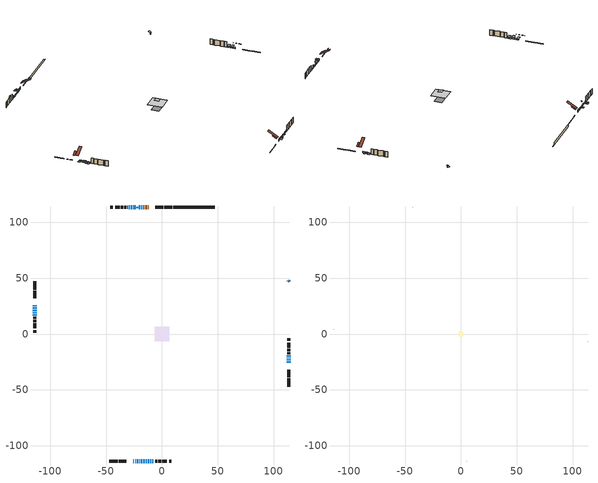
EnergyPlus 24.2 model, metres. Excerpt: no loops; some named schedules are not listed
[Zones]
conditioned space
 floor outside (Floor1 construction): -0.53,-0.53 -0.53,0.53 0.53,0.53 0.53,-0.53 z1.47
 floor outside (Floor2 construction): -0.5,-0.5 -0.5,0.5 0.5,0.5 0.5,-0.5 z1.47
 floor adiabatic (AdiabaticFloorConstruction): -6.34,-6.34 -6.34,6.34 6.34,6.34 6.34,-6.34 z3.91
 floor foundation (Slab1 construction): -5.9,-3.3 -5.9,3.3 5.9,3.3 5.9,-3.3 z-0.64
 wall outside (RimJoist1 construction): 9.35,113.71 1.93,113.71 / -47.1,-113.71 -39.68,-113.71 / -113.71,47.1 -113.71,39.68 / 113.71,-47.1 113.71,-39.68 z1.47:1.77
 wall outside (RimJoist2 construction): 1,113.71 -5.84,113.71 / -38.75,-113.71 -31.91,-113.71 / -113.71,38.75 -113.71,31.91 / 113.71,-38.75 113.71,-31.91 z1.47:1.77
 wall outside (AdiabaticWallConstruction 1): -11.94,113.71 -12.48,113.71 / -13.41,113.71 -14.89,113.71 / -15.82,113.71 -16.65,113.71 z1.47:3.5
 wall outside (AdiabaticWallConstruction): -25.81,-113.71 -25.09,-113.71 / -22.77,-113.71 -21.43,-113.71 / 113.71,-25.81 113.71,-24.29 / -19.67,113.71 -20.89,113.71 / -113.71,23.82 -113.71,22.6 / -16.91,-113.71 -15.48,-113.71 / -23.45,113.71 -25.93,113.71 / 113.71,-21.73 113.71,-21.13 / -12.73,-113.71 -11.47,-113.71 / -10.54,-113.71 -9.53,-113.71 / -8.6,-113.71 -7.93,-113.71 / -30.7,113.71 -30.89,113.71 / -7,-113.71 -6.79,-113.71 z1.47:2.69; -24.16,-113.71 -23.7,-113.71 z1.47:2.36; -17.57,113.71 -18.75,113.71 z1.47:2.77; -20.5,-113.71 -19.83,-113.71 z1.47:2.13; 113.71,-23.37 113.71,-22.65 z1.47:2.39; -113.71,25.81 -113.71,24.74 / -18.91,-113.71 -17.84,-113.71 z1.47:2.29; -113.71,21.67 -113.71,20.27 z1.47:2.79; 113.71,47.1 113.28,47.53 z1.47:2.82; -14.55,-113.71 -13.66,-113.71 z1.47:2.03; -113.71,19.34 -113.71,18.4 z1.47:2.16; -26.86,113.71 -27.83,113.71 z1.47:2.11; -113.71,17.48 -113.71,16.48 / -28.75,113.71 -29.77,113.71 z1.47:2.18; 113.71,-20.21 113.71,-19.19 z1.47:2.21
 wall outside (Wall1 construction): -31.82,113.71 -33.59,113.71 / -5.87,-113.71 -4.1,-113.71 / -113.71,15.55 -113.71,13.78 / 113.71,-18.26 113.71,-16.49 z1.47:6.35
 wall outside (Wall2 construction): -34.52,113.71 -36.96,113.71 / -3.17,-113.71 -0.72,-113.71 / -113.71,12.85 -113.71,10.41 / 113.71,-15.56 113.71,-13.11 z1.47:6.35
 wall outside (Wall3 construction): -37.89,113.71 -42.06,113.71 / 0.21,-113.71 4.37,-113.71 / -113.71,9.48 -113.71,5.31 / 113.71,-12.19 113.71,-8.02 z1.47:6.35
 wall outside (Wall5 construction): -43.96,113.71 -46.17,113.71 / 6.28,-113.71 8.49,-113.71 / -113.71,3.41 -113.71,1.2 / 113.71,-6.11 113.71,-3.91 z1.47:6.35
 wall foundation (FoundationWall1 construction): 10.28,113.71,-0.64 10.28,113.71,1.47 43.42,113.71,1.47 43.42,113.71,-0.47 47.1,113.71,-0.47 47.1,113.71,-0.64
 window (WindowConstruction): -25.81,-113.71 -25.09,-113.71 z1.47:2.69
 window (WindowConstruction 18): -24.16,-113.71 -23.7,-113.71 z1.47:2.36
 window (WindowConstruction 5): -17.57,113.71 -18.75,113.71 z1.47:2.77
 window (WindowConstruction 6): -22.77,-113.71 -21.43,-113.71 z1.47:2.69
 window (WindowConstruction 7): -20.5,-113.71 -19.84,-113.71 z1.47:2.13
 window (WindowConstruction 8): 113.71,-25.81 113.71,-24.29 z1.47:2.69
 window (WindowConstruction 9): 113.71,-23.36 113.71,-22.65 z1.47:2.38
 window (WindowConstruction 10): -113.71,25.81 -113.71,24.74 z1.47:2.28
 window (WindowConstruction 11): -18.91,-113.71 -17.84,-113.71 z1.47:2.28
 window (WindowConstruction 12): -19.67,113.71 -20.89,113.71 z1.47:2.69
 window (WindowConstruction 13): -113.71,23.81 -113.71,22.6 z1.47:2.69
 window (WindowConstruction 14): -16.91,-113.71 -15.48,-113.71 z1.47:2.69
 window (WindowConstruction 15): -113.71,21.67 -113.71,20.27 z1.47:2.79
 window (WindowConstruction 19): 113.71,47.1 113.28,47.53 z1.47:2.82
 window (WindowConstruction 20): -14.55,-113.71 -13.66,-113.71 z1.47:2.03
 window (WindowConstruction 21): -113.71,19.34 -113.71,18.4 z1.47:2.16
 window (WindowConstruction 1): -23.45,113.71 -25.93,113.71 z1.47:2.69
 window (WindowConstruction 22): -26.86,113.71 -27.82,113.71 z1.47:2.1
 window (WindowConstruction 23): -113.71,17.47 -113.71,16.48 z1.47:2.18
 window (WindowConstruction 24): 113.71,-21.73 113.71,-21.13 z1.47:2.69
 window (WindowConstruction 25): -28.75,113.71 -29.77,113.71 z1.47:2.18
 window (WindowConstruction 26): 113.71,-20.2 113.71,-19.19 z1.47:2.21
 window (WindowConstruction 2): -12.73,-113.71 -11.47,-113.71 z1.47:2.69
 window (WindowConstruction 3): -10.54,-113.71 -9.53,-113.71 z1.47:2.69
 window (WindowConstruction 4): -8.6,-113.71 -7.93,-113.71 z1.47:2.69
 window (WindowConstruction 16): -30.7,113.71 -30.89,113.71 z1.47:2.69
 window (WindowConstruction 17): -7,-113.71 -6.8,-113.71 z1.47:2.69
 door (Door): -11.94,113.71 -12.48,113.71 z1.47:3.5
 door (Door 1): -13.41,113.71 -14.89,113.71 z1.47:3.5
 door (Door 2): -15.82,113.71 -16.65,113.71 z1.47:3.5
 ceiling adiabatic (AdiabaticFloorConstruction): 6.34,-6.34 6.34,6.34 -6.34,6.34 -6.34,-6.34 z3.91
 roof outside (Roof2 construction): -11.01,113.71,6.35 -11.01,105.74,10.99 -8.7,105.74,10.99 -8.7,113.71,6.35; -26.74,-113.71,6.35 -26.74,-105.74,10.99 -29.04,-105.74,10.99 -29.04,-113.71,6.35; -113.71,26.74,6.35 -105.74,26.74,10.99 -105.74,29.04,10.99 -113.71,29.04,6.35; 113.71,-26.74,6.35 105.74,-26.74,10.99 105.74,-29.04,10.99 113.71,-29.04,6.35
 roof outside (AdiabaticRoofConstruction): -22.52,113.71,6.35 -22.52,113.11,6.7 -21.82,113.11,6.7 -21.82,113.71,6.35
 skylight (SkylightConstruction): -22.52,113.71,6.35 -22.52,113.11,6.7 -21.82,113.11,6.7 -21.82,113.71,6.35
attic - vented
 floor to conditioned space (Floor3 construction Reversed): -1.88,-1.88 -1.88,1.88 1.88,1.88 1.88,-1.88 z6.35
 wall outside (Wall4 construction): -42.99,113.71 -43.03,113.71 / 5.3,-113.71 5.35,-113.71 / -113.71,4.38 -113.71,4.34 / 113.71,-7.09 113.71,-7.04 z1.47:6.35
 roof outside (Roof1 construction): -7.78,113.71,6.35 -7.78,110.22,8.38 -6.77,110.22,8.38 -6.77,113.71,6.35; -29.97,-113.71,6.35 -29.97,-110.22,8.38 -30.98,-110.22,8.38 -30.98,-113.71,6.35; -113.71,29.97,6.35 -110.22,29.97,8.38 -110.22,30.98,8.38 -113.71,30.98,6.35; 113.71,-29.97,6.35 110.22,-29.97,8.38 110.22,-30.98,8.38 113.71,-30.98,6.35
shading: -22.91,-113.71 -24.95,-113.71 -24.95,-116.15 -22.91,-116.15 z3.15; -19.04,113.71 -17.28,113.71 -17.28,116.76 -19.04,116.76 z3.06; -19.1,-113.71 -21.24,-113.71 -21.24,-115.54 -19.1,-115.54 z2.87; 113.71,-22.36 113.71,-23.66 116.76,-23.66 116.76,-22.36 z2.68; -113.71,24.44 -113.71,26.11 -116.76,26.11 -116.76,24.44 z2.58; -17.54,-113.71 -19.21,-113.71 -19.21,-114.27 -17.54,-114.27 z2.58; -113.71,19.97 -113.71,21.97 -116.76,21.97 -116.76,19.97 z3.09; 113.07,47.74 113.92,46.89 116.08,49.05 115.23,49.9 z3.12; -13.43,-113.71 -14.78,-113.71 -14.78,-114.93 -13.43,-114.93 z2.26; -113.71,18.1 -113.71,19.64 -116.76,19.64 -116.76,18.1 z2.45; -28.12,113.71 -26.56,113.71 -26.56,117.37 -28.12,117.37 z2.4; -113.71,16.19 -113.71,17.77 -116.76,17.77 -116.76,16.19 z2.48; -30.07,113.71 -28.46,113.71 -28.46,116.76 -30.07,116.76 z2.48; 113.71,-18.89 113.71,-20.5 116.76,-20.5 116.76,-18.89 z2.51
[Building]
Building 1: Terrain=Suburbs
[Site:Location]
Vancouver Intl AP_BC: Latitude {deg}=49.19; Longitude {deg}=-123.18; Time Zone {hr}=-8; Elevation {m}=4; Keep Site Location Information=Yes
[Site:GroundTemperature:Shallow]
8.06451, 6.96315, 6.87495, 7.3976, 9.49575, 11.5841, 13.3946, 14.5416, 14.639, 13.7062, 11.9418, 9.91751
[Site:WaterMainsTemperature]
Calculation Method=Schedule; Temperature Schedule=mains temperature schedule
[Material] Roughness=Rough; Thermal Absorptance=0.9
Name | Thickness {m} | Conductivity {W/m-K} | Density {kg/m3} | Specific Heat {J/kg-K} | Solar Absorptance | Visible Absorptance
asphalt or fiberglass shingles | 0.00635 | 0.162714 | 1121.4 | 1465.45 | 0.4 | 0.4
asphalt or fiberglass shingles 1 | 0.00635 | 0.162714 | 1121.4 | 1465.45 | 0.7 | 0.7
ceiling stud and cavity | 0.1397 | 0.112217 | 65.682 | 1177.47 | 0.7 | 0.7
concrete 4.0 in. | 0.1016 | 1.803125 | 2242.8 | 837.4 | 0.7 | 0.7
concrete 8.0 in. | 0.2032 | 1.803125 | 2242.8 | 837.4 | 0.7 | 0.7
door material | 0.04445 | 0.053851 | 512.64 | 1214.23 | 0.7 | 0.7
door material 1 | 0.04445 | 0.188738 | 512.64 | 1214.23 | 0.7 | 0.7
door material 2 | 0.04445 | 0.0451087 | 512.64 | 1214.23 | 0.7 | 0.7
exterior vertical ins | 0.066029 | 0.029427 | 32.04 | 1214.23 | 0.7 | 0.7
floor covering | 0.0127 | 0.0433444 | 54.468 | 1339.84 | 0.6 | 0.6
floor rigid ins; roof rigid ins 1; wall rigid ins 1 | 0.512978 | 0.029427 | 32.04 | 1214.23 | 0.7 | 0.7
floor stud and cavity | 0.1397 | 0.0872611 | 92.3553 | 1139.71 | 0.7 | 0.7
floor stud and cavity 1 | 0.1397 | 1.75129 | 37.0049 | 1207.88 | 0.7 | 0.7
furniture material conditioned space 1 | 0.1524 | 0.115458 | 640.8 | 1214.23 | 0.6 | 0.6
gypsum board | 0.0127 | 0.160291 | 801 | 837.4 | 0.6 | 0.6
gypsum board 1 | 0.0127 | 0.160291 | 801 | 837.4 | 0.7 | 0.7
osb sheathing 0.5 in. | 0.0127 | 0.115458 | 512.64 | 1214.23 | 0.7 | 0.7
osb sheathing 0.75 in. | 0.01905 | 0.115458 | 512.64 | 1214.23 | 0.7 | 0.7
osb sheathing 2.0 in. | 0.0508 | 0.115458 | 512.64 | 1214.23 | 0.7 | 0.7
rim joist rigid ins; wall rigid ins | 0.051816 | 0.029427 | 32.04 | 1214.23 | 0.7 | 0.7
rim joist stud and cavity | 0.0508 | 0.143208 | 50.32683 | 1063.81 | 0.6 | 0.6
rim joist stud and cavity 1 | 0.0508 | 0.0384369 | 125.044 | 1163.47 | 0.6 | 0.6
roof rigid ins | 0.103632 | 0.029427 | 32.04 | 1214.23 | 0.7 | 0.7
roof stud and cavity | 0.2032 | 0.592818 | 78.34581 | 1123.46 | 0.7 | 0.7
roof stud and cavity 1 | 0.18415 | 1.78688 | 37.0049 | 1207.88 | 0.6 | 0.6
wall stud and cavity | 0.1397 | 0.26895 | 139.0536 | 1170.24 | 0.7 | 0.7
wall stud and cavity 1 | 0.1397 | 0.19072 | 139.0536 | 1170.24 | 0.7 | 0.7
wall stud and cavity 2 | 0.1397 | 1.22077 | 139.0536 | 1170.24 | 0.7 | 0.7
wall stud and cavity 3 | 0.0889 | 6.9971 | 50.32683 | 1063.81 | 0.6 | 0.6
wall stud and cavity 4 | 0.1397 | 0.265121 | 139.0536 | 1170.24 | 0.7 | 0.7
wall stud and cavity 5 | 0.0889 | 0.380278 | 52.3479 | 1209.89 | 0.7 | 0.7
wall stud and cavity 6 | 0.0889 | 0.391764 | 83.0341 | 1211.67 | 0.7 | 0.7
wood siding | 0.0254 | 0.102417 | 544.68 | 1172.36 | 0.4 | 0.4
wood siding 1 | 0.00254 | 0.102417 | 544.68 | 1172.36 | 0.4 | 0.4
wood siding 2; wood siding 3; wood siding 4 | 0.0254 | 0.102417 | 544.68 | 1172.36 | 0.7 | 0.7
[WindowMaterial:SimpleGlazingSystem]
Name | U-Factor {W/m2-K} | Solar Heat Gain Coefficient
SkylightMaterial | 5.6687 | 0.7214
WindowMaterial | 2.99742 | 0.59
WindowMaterial 1 | 2.93382 | 0.6
WindowMaterial 10 | 3.01388 | 0.52
WindowMaterial 11 | 2.93496 | 0.6
WindowMaterial 12 | 2.912814 | 0.67
WindowMaterial 13 | 2.92474 | 0.62
WindowMaterial 14 | 4.851851 | 0.61
WindowMaterial 15 | 6.93965 | 0.69
WindowMaterial 16 | 3.120061 | 0.46
WindowMaterial 17 | 3.04398 | 0.45
WindowMaterial 18 | 3.032052 | 0.48
WindowMaterial 19 | 3.03319 | 0.48
WindowMaterial 2 | 2.93325 | 0.6
WindowMaterial 20 | 3.02581 | 0.49
WindowMaterial 21 | 3.023535 | 0.5
WindowMaterial 22 | 3.02183 | 0.5
WindowMaterial 3 | 2.95029 | 0.58
WindowMaterial 4 | 2.97187 | 0.62
WindowMaterial 5 | 2.989467 | 0.53
WindowMaterial 6 | 2.983789 | 0.53
WindowMaterial 7 | 2.99003 | 0.59
WindowMaterial 8 | 3.0048 | 0.52
WindowMaterial 9 | 2.98322 | 0.53
[Construction]
AdiabaticFloorConstruction: floor stud and cavity 1, floor rigid ins, osb sheathing 0.75 in., floor covering
AdiabaticRoofConstruction: asphalt or fiberglass shingles 1, roof rigid ins 1, osb sheathing 0.75 in., roof stud and cavity 1
AdiabaticWallConstruction: wood siding 3, wall rigid ins 1, wall stud and cavity 5, gypsum board
AdiabaticWallConstruction 1: wood siding 4, wall rigid ins 1, wall stud and cavity 5, gypsum board
Door: door material
Door 1: door material 1
Door 2: door material 2
Floor1 construction; Floor2 construction: floor stud and cavity, osb sheathing 0.75 in., floor covering
Floor3 construction Reversed: gypsum board, ceiling stud and cavity
FoundationWall1 construction: concrete 8.0 in., gypsum board 1
furniture construction conditioned space 1: furniture material conditioned space 1
PartitionWallConstruction: gypsum board, wall stud and cavity 6, gypsum board
RimJoist1 construction: wood siding 2, rim joist stud and cavity
RimJoist2 construction: wood siding 2, rim joist rigid ins, osb sheathing 2.0 in., rim joist stud and cavity 1
Roof1 construction: asphalt or fiberglass shingles
Roof2 construction: asphalt or fiberglass shingles, roof rigid ins, osb sheathing 0.75 in., roof stud and cavity, gypsum board
SkylightConstruction: SkylightMaterial
Slab1 construction: concrete 4.0 in.
Wall1 construction: wood siding, wall rigid ins, osb sheathing 0.5 in., wall stud and cavity, gypsum board
Wall2 construction: wood siding, wall rigid ins, osb sheathing 0.5 in., wall stud and cavity 1, gypsum board
Wall3 construction: wood siding, osb sheathing 0.5 in., wall stud and cavity 2, gypsum board
Wall4 construction: wood siding 1, wall stud and cavity 3
Wall5 construction: wood siding, wall rigid ins, osb sheathing 0.5 in., wall stud and cavity 4, gypsum board
WindowConstruction: WindowMaterial
WindowConstruction 1: WindowMaterial 1
WindowConstruction 10; WindowConstruction 11: WindowMaterial 10
WindowConstruction 12; WindowConstruction 13: WindowMaterial 11
WindowConstruction 14: WindowMaterial 12
WindowConstruction 15: WindowMaterial 13
WindowConstruction 16: WindowMaterial 14
WindowConstruction 17: WindowMaterial 15
WindowConstruction 18: WindowMaterial 16
WindowConstruction 19; WindowConstruction 6: WindowMaterial 6
WindowConstruction 2: WindowMaterial 2
WindowConstruction 20: WindowMaterial 17
WindowConstruction 21: WindowMaterial 18
WindowConstruction 22: WindowMaterial 19
WindowConstruction 23: WindowMaterial 20
WindowConstruction 24; WindowConstruction 25: WindowMaterial 21
WindowConstruction 26: WindowMaterial 22
WindowConstruction 3: WindowMaterial 3
WindowConstruction 4: WindowMaterial 4
WindowConstruction 5: WindowMaterial 5
WindowConstruction 7: WindowMaterial 7
WindowConstruction 8: WindowMaterial 8
WindowConstruction 9: WindowMaterial 9
[Zone] Multiplier=1; Part of Total Floor Area=Yes
Name | Volume {m3}
attic - vented | 4.4321
conditioned space | 573
[Space]
Name | Zone | Volume {m3}
attic - vented 1 | attic - vented | 4.4321
conditioned space 1 | conditioned space | 573
[ZoneInfiltration:EffectiveLeakageArea]
infil attic - vented 1: Zone or Space=attic - vented 1; Schedule=Always On Discrete; Effective Air Leakage Area {cm2}=582.207; Stack Coefficient=0.000480537; Wind Coefficient=1.4811e-05
[ZoneMixing]
whole house fan mix: Zone or Space=attic - vented; Schedule=Always On Continuous; Design Flow Rate Calculation Method=Flow/Zone; Design Flow Rate {m3/s}=0; Source Zone or Space=conditioned space
[SurfaceProperty:ExposedFoundationPerimeter]
Slab1: Exposed Perimeter Calculation Method=TotalExposedPerimeter; Total Exposed Perimeter {m}=36.82
[InternalMass] Zone or ZoneList=conditioned space; Space or SpaceList=conditioned space 1
Name | Construction | Surface Area {m2}
furniture mass conditioned space 1 | furniture construction conditioned space 1 | 96.3482
partition wall mass | PartitionWallConstruction | 240.871
[Lights]
interior lighting: Zone or ZoneList or Space or SpaceList=conditioned space 1; Schedule=interior lighting schedule; Design Level Calculation Method=LightingLevel; Lighting Level {W}=343.2; Return Air Fraction=0; Fraction Radiant=0.6; Fraction Visible=0.2; Fraction Replaceable=1
[People]
occupants: Zone or ZoneList or Space or SpaceList=conditioned space 1; Number of People Schedule=occupants schedule; Number of People Calculation Method=People; Number of People=3; Fraction Radiant=0.314171; Sensible Heat Fraction=0.56303; Activity Level Schedule=occupants activity schedule; Carbon Dioxide Generation Rate {m3/s-W}=0; Enable ASHRAE 55 Comfort Warnings=No; Mean Radiant Temperature Calculation Type=EnclosureAveraged
[ElectricEquipment] Zone or ZoneList or Space or SpaceList=conditioned space 1; Design Level Calculation Method=EquipmentLevel
Name | Schedule | Design Level {W} | Fraction Latent | Fraction Radiant | Fraction Lost
clothes dryer | clothes dryer schedule | 140.772 | 0.015 | 0.081 | 0.85
clothes washer | clothes washer schedule | 32.1985 | 0.03 | 0.162 | 0.7
cooking range | cooking range schedule | 215.147 | 0.08 | 0.432 | 0.2
dishwasher | dishwasher schedule | 66.8632 | 0.3 | 0.18 | 0.4
fridge | fridge schedule | 72.9452 | 0 | 0.6 | 0
mech vent bath fan 0 | mech vent bath fan 0 schedule | 50.2 | 0 | 0 | 1
mech vent bath fan 1 | mech vent bath fan 1 schedule | 50.2 | 0 | 0 | 1
mech vent house fan | mech vent house fan schedule | 0 | 0 | 0 | 1
mech vent house fan cfis | mech vent house fan cfis schedule | 0 | 0 | 0 | 0
mech vent range fan 0 | mech vent range fan 0 schedule | 57 | 0 | 0 | 1
misc plug loads | misc plug loads schedule | 494.7 | 0.045 | 0.513 | 0.1
whole house fan | Always On Discrete | 0 | 0 | 0 | 1
[OtherEquipment] Zone or ZoneList or Space or SpaceList=conditioned space 1; Design Level Calculation Method=EquipmentLevel
Name | Fuel Type | Schedule | Design Level {W} | Fraction Latent | Fraction Radiant | Fraction Lost
clothes dryer 1 | Electricity | clothes dryer schedule | 0 | 0.015 | 0.081 | 0.85
cooking range 1 | Electricity | cooking range schedule | 0 | 0.08 | 0.432 | 0.2
general water use latent | None | general water use schedule | 62.594 | 1 | 0 | 0
general water use sensible | None | general water use schedule | -61.6891 | 0 | 0.6 | 0
mech vent house fan latent load | None | Always On Discrete | 0 | 1 | 0 | 0
mech vent house fan sensible load | None | Always On Discrete | 0 | 0 | 0 | 0
water heater energy adjustment1 | NaturalGas | Always On Discrete | 0.01 | 0 | 0 | 1
[ZoneInfiltration:DesignFlowRate] Zone or ZoneList or Space or SpaceList=conditioned space 1; Schedule=Always On Discrete; Design Flow Rate Calculation Method=Flow/Zone; Design Flow Rate {m3/s}=0
infil flow; natural vent flow; whole house fan flow
[Foundation:Kiva]
Foundation Kiva 1: Initial Indoor Air Temperature {C}=18; Wall Height Above Grade {m}=1.47002; Wall Depth Below Slab {m}=0.2032; Custom Block Material Name 1=exterior vertical ins; Custom Block Depth 1 {m}=2.11001; Custom Block X Position 1 {m}=0.2159; Custom Block Z Position 1 {m}=0
[Foundation:Kiva:Settings]
Soil Conductivity {W/m-K}=0.849921; Soil Density {kg/m3}=1842.3; Soil Specific Heat {J/kg-K}=418.7; Ground Solar Absorptivity=0.9; Ground Thermal Absorptivity=0.9; Ground Surface Roughness {m}=0.03; Far-Field Width {m}=40; Deep-Ground Boundary Condition=ZeroFlux; Deep-Ground Depth {m}=40; Minimum Cell Dimension {m}=0.2; Maximum Cell Growth Coefficient=3; Simulation Timestep=Timestep
[Exterior:Lights]
exterior lighting: Schedule=exterior lighting schedule; Design Level {W}=75.6
[Schedule:Constant]
Name | Hourly Value
Always On Continuous; mech vent house fan schedule; mech vent house fan cfis schedule; Always On Discrete | 1
occupants activity schedule | 117.228
fridge schedule | 0
[Schedule:Week:Daily]
interior lighting schedule Week Rule - Jan1-Jan27: interior lighting schedule day, interior lighting schedule day, interior lighting schedule day, interior lighting schedule day, interior lighting schedule day, interior lighting schedule day, interior lighting schedule day, interior lighting schedule default day, interior lighting schedule default day, interior lighting schedule default day, interior lighting schedule default day, interior lighting schedule default day
interior lighting schedule Week Rule - Jan28-Feb3: interior lighting schedule day, interior lighting schedule day, interior lighting schedule day, interior lighting schedule day, interior lighting schedule day 1, interior lighting schedule day 1, interior lighting schedule day 1, interior lighting schedule default day, interior lighting schedule default day, interior lighting schedule default day, interior lighting schedule default day, interior lighting schedule default day
interior lighting schedule Week Rule - Feb4-Feb24: interior lighting schedule day 1, interior lighting schedule day 1, interior lighting schedule day 1, interior lighting schedule day 1, interior lighting schedule day 1, interior lighting schedule day 1, interior lighting schedule day 1, interior lighting schedule default day, interior lighting schedule default day, interior lighting schedule default day, interior lighting schedule default day, interior lighting schedule default day
interior lighting schedule Week Rule - Feb25-Mar3: interior lighting schedule day 1, interior lighting schedule day 1, interior lighting schedule day 1, interior lighting schedule day 1, interior lighting schedule day 2, interior lighting schedule day 2, interior lighting schedule day 2, interior lighting schedule default day, interior lighting schedule default day, interior lighting schedule default day, interior lighting schedule default day, interior lighting schedule default day
interior lighting schedule Week Rule - Mar4-Mar31: interior lighting schedule day 2, interior lighting schedule day 2, interior lighting schedule day 2, interior lighting schedule day 2, interior lighting schedule day 2, interior lighting schedule day 2, interior lighting schedule day 2, interior lighting schedule default day, interior lighting schedule default day, interior lighting schedule default day, interior lighting schedule default day, interior lighting schedule default day
interior lighting schedule Week Rule - Apr1-Apr28: interior lighting schedule day 3, interior lighting schedule day 3, interior lighting schedule day 3, interior lighting schedule day 3, interior lighting schedule day 3, interior lighting schedule day 3, interior lighting schedule day 3, interior lighting schedule default day, interior lighting schedule default day, interior lighting schedule default day, interior lighting schedule default day, interior lighting schedule default day
interior lighting schedule Week Rule - Apr29-May5: interior lighting schedule day 3, interior lighting schedule day 3, interior lighting schedule day 4, interior lighting schedule day 4, interior lighting schedule day 4, interior lighting schedule day 4, interior lighting schedule day 4, interior lighting schedule default day, interior lighting schedule default day, interior lighting schedule default day, interior lighting schedule default day, interior lighting schedule default day
interior lighting schedule Week Rule - May6-May26: interior lighting schedule day 4, interior lighting schedule day 4, interior lighting schedule day 4, interior lighting schedule day 4, interior lighting schedule day 4, interior lighting schedule day 4, interior lighting schedule day 4, interior lighting schedule default day, interior lighting schedule default day, interior lighting schedule default day, interior lighting schedule default day, interior lighting schedule default day
interior lighting schedule Week Rule - May27-Jun2: interior lighting schedule day 4, interior lighting schedule day 4, interior lighting schedule day 4, interior lighting schedule day 4, interior lighting schedule day 4, interior lighting schedule day 5, interior lighting schedule day 5, interior lighting schedule default day, interior lighting schedule default day, interior lighting schedule default day, interior lighting schedule default day, interior lighting schedule default day
interior lighting schedule Week Rule - Jun3-Jun30: interior lighting schedule day 5, interior lighting schedule day 5, interior lighting schedule day 5, interior lighting schedule day 5, interior lighting schedule day 5, interior lighting schedule day 5, interior lighting schedule day 5, interior lighting schedule default day, interior lighting schedule default day, interior lighting schedule default day, interior lighting schedule default day, interior lighting schedule default day
interior lighting schedule Week Rule - Jul1-Jul28: interior lighting schedule day 6, interior lighting schedule day 6, interior lighting schedule day 6, interior lighting schedule day 6, interior lighting schedule day 6, interior lighting schedule day 6, interior lighting schedule day 6, interior lighting schedule default day, interior lighting schedule default day, interior lighting schedule default day, interior lighting schedule default day, interior lighting schedule default day
interior lighting schedule Week Rule - Jul29-Aug4: interior lighting schedule day 6, interior lighting schedule day 6, interior lighting schedule day 6, interior lighting schedule day 7, interior lighting schedule day 7, interior lighting schedule day 7, interior lighting schedule day 7, interior lighting schedule default day, interior lighting schedule default day, interior lighting schedule default day, interior lighting schedule default day, interior lighting schedule default day
interior lighting schedule Week Rule - Aug5-Aug25: interior lighting schedule day 7, interior lighting schedule day 7, interior lighting schedule day 7, interior lighting schedule day 7, interior lighting schedule day 7, interior lighting schedule day 7, interior lighting schedule day 7, interior lighting schedule default day, interior lighting schedule default day, interior lighting schedule default day, interior lighting schedule default day, interior lighting schedule default day
interior lighting schedule Week Rule - Aug26-Sep1: interior lighting schedule day 7, interior lighting schedule day 7, interior lighting schedule day 7, interior lighting schedule day 7, interior lighting schedule day 7, interior lighting schedule day 7, interior lighting schedule day 8, interior lighting schedule default day, interior lighting schedule default day, interior lighting schedule default day, interior lighting schedule default day, interior lighting schedule default day
interior lighting schedule Week Rule - Sep2-Sep29: interior lighting schedule day 8, interior lighting schedule day 8, interior lighting schedule day 8, interior lighting schedule day 8, interior lighting schedule day 8, interior lighting schedule day 8, interior lighting schedule day 8, interior lighting schedule default day, interior lighting schedule default day, interior lighting schedule default day, interior lighting schedule default day, interior lighting schedule default day
interior lighting schedule Week Rule - Sep30-Oct6: interior lighting schedule day 8, interior lighting schedule day 9, interior lighting schedule day 9, interior lighting schedule day 9, interior lighting schedule day 9, interior lighting schedule day 9, interior lighting schedule day 9, interior lighting schedule default day, interior lighting schedule default day, interior lighting schedule default day, interior lighting schedule default day, interior lighting schedule default day
interior lighting schedule Week Rule - Oct7-Oct27: interior lighting schedule day 9, interior lighting schedule day 9, interior lighting schedule day 9, interior lighting schedule day 9, interior lighting schedule day 9, interior lighting schedule day 9, interior lighting schedule day 9, interior lighting schedule default day, interior lighting schedule default day, interior lighting schedule default day, interior lighting schedule default day, interior lighting schedule default day
interior lighting schedule Week Rule - Oct28-Nov3: interior lighting schedule day 9, interior lighting schedule day 9, interior lighting schedule day 9, interior lighting schedule day 9, interior lighting schedule day 10, interior lighting schedule day 10, interior lighting schedule day 10, interior lighting schedule default day, interior lighting schedule default day, interior lighting schedule default day, interior lighting schedule default day, interior lighting schedule default day
interior lighting schedule Week Rule - Nov4-Nov24: interior lighting schedule day 10, interior lighting schedule day 10, interior lighting schedule day 10, interior lighting schedule day 10, interior lighting schedule day 10, interior lighting schedule day 10, interior lighting schedule day 10, interior lighting schedule default day, interior lighting schedule default day, interior lighting schedule default day, interior lighting schedule default day, interior lighting schedule default day
interior lighting schedule Week Rule - Nov25-Dec1: interior lighting schedule day 10, interior lighting schedule day 10, interior lighting schedule day 10, interior lighting schedule day 10, interior lighting schedule day 10, interior lighting schedule day 10, interior lighting schedule day 11, interior lighting schedule default day, interior lighting schedule default day, interior lighting schedule default day, interior lighting schedule default day, interior lighting schedule default day
interior lighting schedule Week Rule - Dec2-Dec31: interior lighting schedule day 11, interior lighting schedule day 11, interior lighting schedule day 11, interior lighting schedule day 11, interior lighting schedule day 11, interior lighting schedule day 11, interior lighting schedule day 11, interior lighting schedule default day, interior lighting schedule default day, interior lighting schedule default day, interior lighting schedule default day, interior lighting schedule default day
occupants schedule Week Rule - Jan1-Dec31: occupants schedule day, occupants schedule day, occupants schedule day, occupants schedule day, occupants schedule day, occupants schedule day, occupants schedule day, occupants schedule default day, occupants schedule default day, occupants schedule default day, occupants schedule default day, occupants schedule default day
clothes dryer schedule Week Rule - Jan1-Dec31: clothes dryer schedule day, clothes dryer schedule day, clothes dryer schedule day, clothes dryer schedule day, clothes dryer schedule day, clothes dryer schedule day, clothes dryer schedule day, clothes dryer schedule default day, clothes dryer schedule default day, clothes dryer schedule default day, clothes dryer schedule default day, clothes dryer schedule default day
clothes washer schedule Week Rule - Jan1-Dec31: clothes washer schedule day, clothes washer schedule day, clothes washer schedule day, clothes washer schedule day, clothes washer schedule day, clothes washer schedule day, clothes washer schedule day, clothes washer schedule default day, clothes washer schedule default day, clothes washer schedule default day, clothes washer schedule default day, clothes washer schedule default day
cooking range schedule Week Rule - Jan1-Dec31: cooking range schedule day, cooking range schedule day, cooking range schedule day, cooking range schedule day, cooking range schedule day, cooking range schedule day, cooking range schedule day, cooking range schedule default day, cooking range schedule default day, cooking range schedule default day, cooking range schedule default day, cooking range schedule default day
dishwasher schedule Week Rule - Jan1-Dec31: dishwasher schedule day, dishwasher schedule day, dishwasher schedule day, dishwasher schedule day, dishwasher schedule day, dishwasher schedule day, dishwasher schedule day, dishwasher schedule default day, dishwasher schedule default day, dishwasher schedule default day, dishwasher schedule default day, dishwasher schedule default day
mech vent bath fan 0 schedule Week Rule - Jan1-Dec31: mech vent bath fan 0 schedule day, mech vent bath fan 0 schedule day, mech vent bath fan 0 schedule day, mech vent bath fan 0 schedule day, mech vent bath fan 0 schedule day, mech vent bath fan 0 schedule day, mech vent bath fan 0 schedule day, mech vent bath fan 0 schedule default day, mech vent bath fan 0 schedule default day, mech vent bath fan 0 schedule default day, mech vent bath fan 0 schedule default day, mech vent bath fan 0 schedule default day
mech vent bath fan 1 schedule Week Rule - Jan1-Dec31: mech vent bath fan 1 schedule day, mech vent bath fan 1 schedule day, mech vent bath fan 1 schedule day, mech vent bath fan 1 schedule day, mech vent bath fan 1 schedule day, mech vent bath fan 1 schedule day, mech vent bath fan 1 schedule day, mech vent bath fan 1 schedule default day, mech vent bath fan 1 schedule default day, mech vent bath fan 1 schedule default day, mech vent bath fan 1 schedule default day, mech vent bath fan 1 schedule default day
mech vent range fan 0 schedule Week Rule - Jan1-Dec31: mech vent range fan 0 schedule day, mech vent range fan 0 schedule day, mech vent range fan 0 schedule day, mech vent range fan 0 schedule day, mech vent range fan 0 schedule day, mech vent range fan 0 schedule day, mech vent range fan 0 schedule day, mech vent range fan 0 schedule default day, mech vent range fan 0 schedule default day, mech vent range fan 0 schedule default day, mech vent range fan 0 schedule default day, mech vent range fan 0 schedule default day
misc plug loads schedule Week Rule - Jan1-Dec31: misc plug loads schedule day, misc plug loads schedule day, misc plug loads schedule day, misc plug loads schedule day, misc plug loads schedule day, misc plug loads schedule day, misc plug loads schedule day, misc plug loads schedule default day, misc plug loads schedule default day, misc plug loads schedule default day, misc plug loads schedule default day, misc plug loads schedule default day
[Schedule:Year]
interior lighting schedule: interior lighting schedule Week Rule - Jan1-Jan27, 1, 1, 1, 27, interior lighting schedule Week Rule - Jan28-Feb3, 1, 28, 2, 3, interior lighting schedule Week Rule - Feb4-Feb24, 2, 4, 2, 24, interior lighting schedule Week Rule - Feb25-Mar3, 2, 25, 3, 3, interior lighting schedule Week Rule - Mar4-Mar31, 3, 4, 3, 31, interior lighting schedule Week Rule - Apr1-Apr28, 4, 1, 4, 28, interior lighting schedule Week Rule - Apr29-May5, 4, 29, 5, 5, interior lighting schedule Week Rule - May6-May26, 5, 6, 5, 26, interior lighting schedule Week Rule - May27-Jun2, 5, 27, 6, 2, interior lighting schedule Week Rule - Jun3-Jun30, 6, 3, 6, 30, interior lighting schedule Week Rule - Jul1-Jul28, 7, 1, 7, 28, interior lighting schedule Week Rule - Jul29-Aug4, 7, 29, 8, 4, interior lighting schedule Week Rule - Aug5-Aug25, 8, 5, 8, 25, interior lighting schedule Week Rule - Aug26-Sep1, 8, 26, 9, 1, interior lighting schedule Week Rule - Sep2-Sep29, 9, 2, 9, 29, interior lighting schedule Week Rule - Sep30-Oct6, 9, 30, 10, 6, interior lighting schedule Week Rule - Oct7-Oct27, 10, 7, 10, 27, interior lighting schedule Week Rule - Oct28-Nov3, 10, 28, 11, 3, interior lighting schedule Week Rule - Nov4-Nov24, 11, 4, 11, 24, interior lighting schedule Week Rule - Nov25-Dec1, 11, 25, 12, 1, interior lighting schedule Week Rule - Dec2-Dec31, 12, 2, 12, 31
occupants schedule: occupants schedule Week Rule - Jan1-Dec31, 1, 1, 12, 31
clothes dryer schedule: clothes dryer schedule Week Rule - Jan1-Dec31, 1, 1, 12, 31
clothes washer schedule: clothes washer schedule Week Rule - Jan1-Dec31, 1, 1, 12, 31
cooking range schedule: cooking range schedule Week Rule - Jan1-Dec31, 1, 1, 12, 31
dishwasher schedule: dishwasher schedule Week Rule - Jan1-Dec31, 1, 1, 12, 31
mech vent bath fan 0 schedule: mech vent bath fan 0 schedule Week Rule - Jan1-Dec31, 1, 1, 12, 31
mech vent bath fan 1 schedule: mech vent bath fan 1 schedule Week Rule - Jan1-Dec31, 1, 1, 12, 31
mech vent range fan 0 schedule: mech vent range fan 0 schedule Week Rule - Jan1-Dec31, 1, 1, 12, 31
misc plug loads schedule: misc plug loads schedule Week Rule - Jan1-Dec31, 1, 1, 12, 31
general water use schedule: general water use schedule Week Rule - Jan1-Dec31, 1, 1, 12, 31
exterior lighting schedule: exterior lighting schedule Week Rule - Jan1-Jan27, 1, 1, 1, 27, exterior lighting schedule Week Rule - Jan28-Feb3, 1, 28, 2, 3, exterior lighting schedule Week Rule - Feb4-Feb24, 2, 4, 2, 24, exterior lighting schedule Week Rule - Feb25-Mar3, 2, 25, 3, 3, exterior lighting schedule Week Rule - Mar4-Mar31, 3, 4, 3, 31, exterior lighting schedule Week Rule - Apr1-Apr28, 4, 1, 4, 28, exterior lighting schedule Week Rule - Apr29-May5, 4, 29, 5, 5, exterior lighting schedule Week Rule - May6-May26, 5, 6, 5, 26, exterior lighting schedule Week Rule - May27-Jun2, 5, 27, 6, 2, exterior lighting schedule Week Rule - Jun3-Jun30, 6, 3, 6, 30, exterior lighting schedule Week Rule - Jul1-Jul28, 7, 1, 7, 28, exterior lighting schedule Week Rule - Jul29-Aug4, 7, 29, 8, 4, exterior lighting schedule Week Rule - Aug5-Aug25, 8, 5, 8, 25, exterior lighting schedule Week Rule - Aug26-Sep1, 8, 26, 9, 1, exterior lighting schedule Week Rule - Sep2-Sep29, 9, 2, 9, 29, exterior lighting schedule Week Rule - Sep30-Oct6, 9, 30, 10, 6, exterior lighting schedule Week Rule - Oct7-Oct27, 10, 7, 10, 27, exterior lighting schedule Week Rule - Oct28-Nov3, 10, 28, 11, 3, exterior lighting schedule Week Rule - Nov4-Nov24, 11, 4, 11, 24, exterior lighting schedule Week Rule - Nov25-Dec1, 11, 25, 12, 1, exterior lighting schedule Week Rule - Dec2-Dec31, 12, 2, 12, 31
[Schedule:Compact]
mains temperature schedule: Through: 01/01, For: AllDays, Until: 24:00, 11.375, Through: 01/02, For: AllDays, Until: 24:00, 11.3367, Through: 01/03, For: AllDays, Until: 24:00, 11.2994, Through: 01/04, For: AllDays, Until: 24:00, 11.2628, Through: 01/05, For: AllDays, Until: 24:00, 11.2267, Through: 01/06, For: AllDays, Until: 24:00, 11.1917, Through: 01/07, For: AllDays, Until: 24:00, 11.1578, Through: 01/08, For: AllDays, Until: 24:00, 11.1244, Through: 01/09, For: AllDays, Until: 24:00, 11.0917, Through: 01/10, For: AllDays, Until: 24:00, 11.06, Through: 01/11, For: AllDays, Until: 24:00, 11.0289, Through: 01/12, For: AllDays, Until: 24:00, 10.9989, Through: 01/13, For: AllDays, Until: 24:00, 10.97, Through: 01/14, For: AllDays, Until: 24:00, 10.9417, Through: 01/15, For: AllDays, Until: 24:00, 10.9139, Through: 01/16, For: AllDays, Until: 24:00, 10.8878, Through: 01/17, For: AllDays, Until: 24:00, 10.8622, Through: 01/18, For: AllDays, Until: 24:00, 10.8372, Through: 01/19, For: AllDays, Until: 24:00, 10.8133, Through: 01/20, For: AllDays, Until: 24:00, 10.7906, Through: 01/21, For: AllDays, Until: 24:00, 10.7683, Through: 01/22, For: AllDays, Until: 24:00, 10.7478, Through: 01/23, For: AllDays, Until: 24:00, 10.7272, Through: 01/24, For: AllDays, Until: 24:00, 10.7083, Through: 01/25, For: AllDays, Until: 24:00, 10.69, Through: 01/26, For: AllDays, Until: 24:00, 10.6728, Through: 01/27, For: AllDays, Until: 24:00, 10.6567, Through: 01/28, For: AllDays, Until: 24:00, 10.6411, Through: 01/29, For: AllDays, Until: 24:00, 10.6267, Through: 01/30, For: AllDays, Until: 24:00, 10.6133, Through: 01/31, For: AllDays, Until: 24:00, 10.6011, Through: 02/01, For: AllDays, Until: 24:00, 10.59, Through: 02/02, For: AllDays, Until: 24:00, 10.5794, Through: 02/03, For: AllDays, Until: 24:00, 10.57, Through: 02/04, For: AllDays, Until: 24:00, 10.5617, Through: 02/05, For: AllDays, Until: 24:00, 10.5539, Through: 02/06, For: AllDays, Until: 24:00, 10.5478, Through: 02/07, For: AllDays, Until: 24:00, 10.5422, Through: 02/08, For: AllDays, Until: 24:00, 10.5378, Through: 02/09, For: AllDays, Until: 24:00, 10.5339, Through: 02/10, For: AllDays, Until: 24:00, 10.5317, Through: 02/11, For: AllDays, Until: 24:00, 10.53, Through: 02/12, For: AllDays, Until: 24:00, 10.53, Through: 02/13, For: AllDays, Until: 24:00, 10.5306, Through: 02/14, For: AllDays, Until: 24:00, 10.5317, Through: 02/15, For: AllDays, Until: 24:00, 10.5344, Through: 02/16, For: AllDays, Until: 24:00, 10.5378, Through: 02/17, For: AllDays, Until: 24:00, 10.5428, Through: 02/18, For: AllDays, Until: 24:00, 10.5483, Through: 02/19, For: AllDays, Until: 24:00, 10.5544, Through: 02/20, For: AllDays, Until: 24:00, 10.5622, Through: 02/21, For: AllDays, Until: 24:00, 10.5706, Through: 02/22, For: AllDays, Until: 24:00, 10.5806, Through: 02/23, For: AllDays, Until: 24:00, 10.5911, Through: 02/24, For: AllDays, Until: 24:00, 10.6022, Through: 02/25, For: AllDays, Until: 24:00, 10.615, Through: 02/26, For: AllDays, Until: 24:00, 10.6283, Through: 02/27, For: AllDays, Until: 24:00, 10.6428, Through: 02/28, For: AllDays, Until: 24:00, 10.6583, Through: 03/01, For: AllDays, Until: 24:00, 10.6744, Through: 03/02, For: AllDays, Until: 24:00, 10.6917, Through: 03/03, For: AllDays, Until: 24:00, 10.71, Through: 03/04, For: AllDays, Until: 24:00, 10.7294, Through: 03/05, For: AllDays, Until: 24:00, 10.7494, Through: 03/06, For: AllDays, Until: 24:00, 10.7706, Through: 03/07, For: AllDays, Until: 24:00, 10.7928, Through: 03/08, For: AllDays, Until: 24:00, 10.8161, Through: 03/09, For: AllDays, Until: 24:00, 10.84, Through: 03/10, For: AllDays, Until: 24:00, 10.8644, Through: 03/11, For: AllDays, Until: 24:00, 10.8906, Through: 03/12, For: AllDays, Until: 24:00, 10.9167, Through: 03/13, For: AllDays, Until: 24:00, 10.9444, Through: 03/14, For: AllDays, Until: 24:00, 10.9728, Through: 03/15, For: AllDays, Until: 24:00, 11.0022, Through: 03/16, For: AllDays, Until: 24:00, 11.0322, Through: 03/17, For: AllDays, Until: 24:00, 11.0633, Through: 03/18, For: AllDays, Until: 24:00, 11.095, Through: 03/19, For: AllDays, Until: 24:00, 11.1278, Through: 03/20, For: AllDays, Until: 24:00, 11.1611, Through: 03/21, For: AllDays, Until: 24:00, 11.1956, Through: 03/22, For: AllDays, Until: 24:00, 11.2306, Through: 03/23, For: AllDays, Until: 24:00, 11.2667, Through: 03/24, For: AllDays, Until: 24:00, 11.3033, Through: 03/25, For: AllDays, Until: 24:00, 11.3406, Through: 03/26, For: AllDays, Until: 24:00, 11.3789, Through: 03/27, For: AllDays, Until: 24:00, 11.4178, Through: 03/28, For: AllDays, Until: 24:00, 11.4572, Through: 03/29, For: AllDays, Until: 24:00, 11.4978, Through: 03/30, For: AllDays, Until: 24:00, 11.5389, Through: 03/31, For: AllDays, Until: 24:00, 11.5811, Through: 04/01, For: AllDays, Until: 24:00, 11.6233, Through: 04/02, For: AllDays, Until: 24:00, 11.6667, Through: 04/03, For: AllDays, Until: 24:00, 11.7106, Through: 04/04, For: AllDays, Until: 24:00, 11.755, Through: 04/05, For: AllDays, Until: 24:00, 11.8006, Through: 04/06, For: AllDays, Until: 24:00, 11.8461, Through: 04/07, For: AllDays, Until: 24:00, 11.8928, Through: 04/08, For: AllDays, Until: 24:00, 11.9394, Through: 04/09, For: AllDays, Until: 24:00, 11.9872, Through: 04/10, For: AllDays, Until: 24:00, 12.0356, Through: 04/11, For: AllDays, Until: 24:00, 12.0844, Through: 04/12, For: AllDays, Until: 24:00, 12.1333, Through: 04/13, For: AllDays, Until: 24:00, 12.1833, Through: 04/14, For: AllDays, Until: 24:00, 12.2339, Through: 04/15, For: AllDays, Until: 24:00, 12.2844, Through: 04/16, For: AllDays, Until: 24:00, 12.3361, Through: 04/17, For: AllDays, Until: 24:00, 12.3878, Through: 04/18, For: AllDays, Until: 24:00, 12.44, Through: 04/19, For: AllDays, Until: 24:00, 12.4928, Through: 04/20, For: AllDays, Until: 24:00, 12.5456, Through: 04/21, For: AllDays, Until: 24:00, 12.5994, Through: 04/22, For: AllDays, Until: 24:00, 12.6533, Through: 04/23, For: AllDays, Until: 24:00, 12.7072, Through: 04/24, For: AllDays, Until: 24:00, 12.7622, Through: 04/25, For: AllDays, Until: 24:00, 12.8172, Through: 04/26, For: AllDays, Until: 24:00, 12.8722, Through: 04/27, For: AllDays, Until: 24:00, 12.9278, Through: 04/28, For: AllDays, Until: 24:00, 12.9839, Through: 04/29, For: AllDays, Until: 24:00, 13.04, Through: 04/30, For: AllDays, Until: 24:00, 13.0961, Through: 05/01, For: AllDays, Until: 24:00, 13.1533, Through: 05/02, For: AllDays, Until: 24:00, 13.21, Through: 05/03, For: AllDays, Until: 24:00, 13.2672, Through: 05/04, For: AllDays, Until: 24:00, 13.3244, Through: 05/05, For: AllDays, Until: 24:00, 13.3817, Through: 05/06, For: AllDays, Until: 24:00, 13.4394, Through: 05/07, For: AllDays, Until: 24:00, 13.4972, Through: 05/08, For: AllDays, Until: 24:00, 13.555, Through: 05/09, For: AllDays, Until: 24:00, 13.6133, Through: 05/10, For: AllDays, Until: 24:00, 13.6711, Through: 05/11, For: AllDays, Until: 24:00, 13.7294, Through: 05/12, For: AllDays, Until: 24:00, 13.7878, Through: 05/13, For: AllDays, Until: 24:00, 13.8461, Through: 05/14, For: AllDays, Until: 24:00, 13.9044, Through: 05/15, For: AllDays, Until: 24:00, 13.9628, Through: 05/16, For: AllDays, Until: 24:00, 14.0211, Through: 05/17, For: AllDays, Until: 24:00, 14.0789, Through: 05/18, For: AllDays, Until: 24:00, 14.1372, Through: 05/19, For: AllDays, Until: 24:00, 14.1956, Through: 05/20, For: AllDays, Until: 24:00, 14.2533, Through: 05/21, For: AllDays, Until: 24:00, 14.3117, Through: 05/22, For: AllDays, Until: 24:00, 14.3694, Through: 05/23, For: AllDays, Until: 24:00, 14.4272, Through: 05/24, For: AllDays, Until: 24:00, 14.4844, Through: 05/25, For: AllDays, Until: 24:00, 14.5422, Through: 05/26, For: AllDays, Until: 24:00, 14.5994, Through: 05/27, For: AllDays, Until: 24:00, 14.6561, Through: 05/28, For: AllDays, Until: 24:00, 14.7128, Through: 05/29, For: AllDays, Until: 24:00, 14.7694, Through: 05/30, For: AllDays, Until: 24:00, 14.8261, Through: 05/31, For: AllDays, Until: 24:00, 14.8817, Through: 06/01, For: AllDays, Until: 24:00, 14.9378, Through: 06/02, For: AllDays, Until: 24:00, 14.9933, Through: 06/03, For: AllDays, Until: 24:00, 15.0483, Through: 06/04, For: AllDays, Until: 24:00, 15.1028, Through: 06/05, For: AllDays, Until: 24:00, 15.1572, Through: 06/06, For: AllDays, Until: 24:00, 15.2117, Through: 06/07, For: AllDays, Until: 24:00, 15.265, Through: 06/08, For: AllDays, Until: 24:00, 15.3183, Through: 06/09, For: AllDays, Until: 24:00, 15.3711, Through: 06/10, For: AllDays, Until: 24:00, 15.4239, Through: 06/11, For: AllDays, Until: 24:00, 15.4756, Through: 06/12, For: AllDays, Until: 24:00, 15.5272, Through: 06/13, For: AllDays, Until: 24:00, 15.5783, Through: 06/14, For: AllDays, Until: 24:00, 15.6289, Through: 06/15, For: AllDays, Until: 24:00, 15.6789, Through: 06/16, For: AllDays, Until: 24:00, 15.7283, Through: 06/17, For: AllDays, Until: 24:00, 15.7772, Through: 06/18, For: AllDays, Until: 24:00, 15.8261, Through: 06/19, For: AllDays, Until: 24:00, 15.8739, Through: 06/20, For: AllDays, Until: 24:00, 15.9211, Through: 06/21, For: AllDays, Until: 24:00, 15.9678, Through: 06/22, For: AllDays, Until: 24:00, 16.0139, Through: 06/23, For: AllDays, Until: 24:00, 16.0594, Through: 06/24, For: AllDays, Until: 24:00, 16.1044, Through: 06/25, For: AllDays, Until: 24:00, 16.1483, Through: 06/26, For: AllDays, Until: 24:00, 16.1922, Through: 06/27, For: AllDays, Until: 24:00, 16.235, Through: 06/28, For: AllDays, Until: 24:00, 16.2772, Through: 06/29, For: AllDays, Until: 24:00, 16.3183, Through: 06/30, For: AllDays, Until: 24:00, 16.3594, Through: 07/01, For: AllDays, Until: 24:00, 16.3994, Through: 07/02, For: AllDays, Until: 24:00, 16.4389, Through: 07/03, For: AllDays, Until: 24:00, 16.4772, Through: 07/04, For: AllDays, Until: 24:00, 16.515, Through: 07/05, For: AllDays, Until: 24:00, 16.5522, Through: 07/06, For: AllDays, Until: 24:00, 16.5883, Through: 07/07, For: AllDays, Until: 24:00, 16.6239, Through: 07/08, For: AllDays, Until: 24:00, 16.6583, Through: 07/09, For: AllDays, Until: 24:00, 16.6922, Through: 07/10, For: AllDays, Until: 24:00, 16.7256, Through: 07/11, For: AllDays, Until: 24:00, 16.7578, Through: 07/12, For: AllDays, Until: 24:00, 16.7889, Through: 07/13, For: AllDays, Until: 24:00, 16.8194, Through: 07/14, For: AllDays, Until: 24:00, 16.8489, Through: 07/15, For: AllDays, Until: 24:00, 16.8778, Through: 07/16, For: AllDays, Until: 24:00, 16.9056, Through: 07/17, For: AllDays, Until: 24:00, 16.9328, Through: 07/18, For: AllDays, Until: 24:00, 16.9589, Through: 07/19, For: AllDays, Until: 24:00, 16.9839, Through: 07/20, For: AllDays, Until: 24:00, 17.0083, Through: 07/21, For: AllDays, Until: 24:00, 17.0317, Through: 07/22, For: AllDays, Until: 24:00, 17.0544, Through: 07/23, For: AllDays, Until: 24:00, 17.0761, Through: 07/24, For: AllDays, Until: 24:00, 17.0967, Through: 07/25, For: AllDays, Until: 24:00, 17.1161, Through: 07/26, For: AllDays, Until: 24:00, 17.135, Through: 07/27, For: AllDays, Until: 24:00, 17.1528, Through: 07/28, For: AllDays, Until: 24:00, 17.1694, Through: 07/29, For: AllDays, Until: 24:00, 17.1856, Through: 07/30, For: AllDays, Until: 24:00, 17.2, Through: 07/31, For: AllDays, Until: 24:00, 17.2144, Through: 08/01, For: AllDays, Until: 24:00, 17.2272, Through: 08/02, For: AllDays, Until: 24:00, 17.2389, Through: 08/03, For: AllDays, Until: 24:00, 17.25, Through: 08/04, For: AllDays, Until: 24:00, 17.26, Through: 08/05, For: AllDays, Until: 24:00, 17.2689, Through: 08/06, For: AllDays, Until: 24:00, 17.2772, Through: 08/07, For: AllDays, Until: 24:00, 17.2839, Through: 08/08, For: AllDays, Until: 24:00, 17.29, Through: 08/09, For: AllDays, Until: 24:00, 17.295, Through: 08/10, For: AllDays, Until: 24:00, 17.2989, Through: 08/11, For: AllDays, Until: 24:00, 17.3022, Through: 08/12, For: AllDays, Until: 24:00, 17.3039, Through: 08/13, For: AllDays, Until: 24:00, 17.305, Through: 08/14, For: AllDays, Until: 24:00, 17.305, Through: 08/15, For: AllDays, Until: 24:00, 17.3039, Through: 08/16, For: AllDays, Until: 24:00, 17.3022, Through: 08/17, For: AllDays, Until: 24:00, 17.2989, Through: 08/18, For: AllDays, Until: 24:00, 17.295, Through: 08/19, For: AllDays, Until: 24:00, 17.29, Through: 08/20, For: AllDays, Until: 24:00, 17.2839, Through: 08/21, For: AllDays, Until: 24:00, 17.2772, Through: 08/22, For: AllDays, Until: 24:00, 17.2689, Through: 08/23, For: AllDays, Until: 24:00, 17.26, Through: 08/24, For: AllDays, Until: 24:00, 17.25, Through: 08/25, For: AllDays, Until: 24:00, 17.2394, Through: 08/26, For: AllDays, Until: 24:00, 17.2272, Through: 08/27, For: AllDays, Until: 24:00, 17.2144, Through: 08/28, For: AllDays, Until: 24:00, 17.2006, Through: 08/29, For: AllDays, Until: 24:00, 17.1856, Through: 08/30, For: AllDays, Until: 24:00, 17.1694, Through: 08/31, For: AllDays, Until: 24:00, 17.1528, Through: 09/01, For: AllDays, Until: 24:00, 17.135, Through: 09/02, For: AllDays, Until: 24:00, 17.1161, Through: 09/03, For: AllDays, Until: 24:00, 17.0967, Through: 09/04, For: AllDays, Until: 24:00, 17.0761, Through: 09/05, For: AllDays, Until: 24:00, 17.0544, Through: 09/06, For: AllDays, Until: 24:00, 17.0322, Through: 09/07, For: AllDays, Until: 24:00, 17.0089, Through: 09/08, For: AllDays, Until: 24:00, 16.9844, Through: 09/09, For: AllDays, Until: 24:00, 16.9589, Through: 09/10, For: AllDays, Until: 24:00, 16.9328, Through: 09/11, For: AllDays, Until: 24:00, 16.9061, Through: 09/12, For: AllDays, Until: 24:00, 16.8783, Through: 09/13, For: AllDays, Until: 24:00, 16.8494, Through: 09/14, For: AllDays, Until: 24:00, 16.8194, Through: 09/15, For: AllDays, Until: 24:00, 16.7894, Through: 09/16, For: AllDays, Until: 24:00, 16.7578, Through: 09/17, For: AllDays, Until: 24:00, 16.7256, Through: 09/18, For: AllDays, Until: 24:00, 16.6928, Through: 09/19, For: AllDays, Until: 24:00, 16.6589, Through: 09/20, For: AllDays, Until: 24:00, 16.6239, Through: 09/21, For: AllDays, Until: 24:00, 16.5889, Through: 09/22, For: AllDays, Until: 24:00, 16.5522, Through: 09/23, For: AllDays, Until: 24:00, 16.5156, Through: 09/24, For: AllDays, Until: 24:00, 16.4778, Through: 09/25, For: AllDays, Until: 24:00, 16.4389, Through: 09/26, For: AllDays, Until: 24:00, 16.3994, Through: 09/27, For: AllDays, Until: 24:00, 16.3594, Through: 09/28, For: AllDays, Until: 24:00, 16.3189, Through: 09/29, For: AllDays, Until: 24:00, 16.2772, Through: 09/30, For: AllDays, Until: 24:00, 16.235, Through: 10/01, For: AllDays, Until: 24:00, 16.1922, Through: 10/02, For: AllDays, Until: 24:00, 16.1489, Through: 10/03, For: AllDays, Until: 24:00, 16.1044, Through: 10/04, For: AllDays, Until: 24:00, 16.06, Through: 10/05, For: AllDays, Until: 24:00, 16.0144, Through: 10/06, For: AllDays, Until: 24:00, 15.9683, Through: 10/07, For: AllDays, Until: 24:00, 15.9217, Through: 10/08, For: AllDays, Until: 24:00, 15.8744, Through: 10/09, For: AllDays, Until: 24:00, 15.8261, Through: 10/10, For: AllDays, Until: 24:00, 15.7778, Through: 10/11, For: AllDays, Until: 24:00, 15.7289, Through: 10/12, For: AllDays, Until: 24:00, 15.6794, Through: 10/13, For: AllDays, Until: 24:00, 15.6294, Through: 10/14, For: AllDays, Until: 24:00, 15.5789, Through: 10/15, For: AllDays, Until: 24:00, 15.5278, Through: 10/16, For: AllDays, Until: 24:00, 15.4761, Through: 10/17, For: AllDays, Until: 24:00, 15.4244, Through: 10/18, For: AllDays, Until: 24:00, 15.3717, Through: 10/19, For: AllDays, Until: 24:00, 15.3189, Through: 10/20, For: AllDays, Until: 24:00, 15.2656, Through: 10/21, For: AllDays, Until: 24:00, 15.2117, Through: 10/22, For: AllDays, Until: 24:00, 15.1578, Through: 10/23, For: AllDays, Until: 24:00, 15.1033, Through: 10/24, For: AllDays, Until: 24:00, 15.0489, Through: 10/25, For: AllDays, Until: 24:00, 14.9933, Through: 10/26, For: AllDays, Until: 24:00, 14.9383, Through: 10/27, For: AllDays, Until: 24:00, 14.8822, Through: 10/28, For: AllDays, Until: 24:00, 14.8261, Through: 10/29, For: AllDays, Until: 24:00, 14.77, Through: 10/30, For: AllDays, Until: 24:00, 14.7133, Through: 10/31, For: AllDays, Until: 24:00, 14.6567, Through: 11/01, For: AllDays, Until: 24:00, 14.5994, Through: 11/02, For: AllDays, Until: 24:00, 14.5428, Through: 11/03, For: AllDays, Until: 24:00, 14.485, Through: 11/04, For: AllDays, Until: 24:00, 14.4278, Through: 11/05, For: AllDays, Until: 24:00, 14.37, Through: 11/06, For: AllDays, Until: 24:00, 14.3122, Through: 11/07, For: AllDays, Until: 24:00, 14.2539, Through: 11/08, For: AllDays, Until: 24:00, 14.1961, Through: 11/09, For: AllDays, Until: 24:00, 14.1378, Through: 11/10, For: AllDays, Until: 24:00, 14.0794, Through: 11/11, For: AllDays, Until: 24:00, 14.0217, Through: 11/12, For: AllDays, Until: 24:00, 13.9633, Through: 11/13, For: AllDays, Until: 24:00, 13.905, Through: 11/14, For: AllDays, Until: 24:00, 13.8467, Through: 11/15, For: AllDays, Until: 24:00, 13.7883, Through: 11/16, For: AllDays, Until: 24:00, 13.73, Through: 11/17, For: AllDays, Until: 24:00, 13.6717, Through: 11/18, For: AllDays, Until: 24:00, 13.6139, Through: 11/19, For: AllDays, Until: 24:00, 13.5556, Through: 11/20, For: AllDays, Until: 24:00, 13.4978, Through: 11/21, For: AllDays, Until: 24:00, 13.44, Through: 11/22, For: AllDays, Until: 24:00, 13.3822, Through: 11/23, For: AllDays, Until: 24:00, 13.325, Through: 11/24, For: AllDays, Until: 24:00, 13.2678, Through: 11/25, For: AllDays, Until: 24:00, 13.2106, Through: 11/26, For: AllDays, Until: 24:00, 13.1533, Through: 11/27, For: AllDays, Until: 24:00, 13.0967, Through: 11/28, For: AllDays, Until: 24:00, 13.0406, Through: 11/29, For: AllDays, Until: 24:00, 12.9844, Through: 11/30, For: AllDays, Until: 24:00, 12.9283, Through: 12/01, For: AllDays, Until: 24:00, 12.8728, Through: 12/02, For: AllDays, Until: 24:00, 12.8172, Through: 12/03, For: AllDays, Until: 24:00, 12.7622, Through: 12/04, For: AllDays, Until: 24:00, 12.7078, Through: 12/05, For: AllDays, Until: 24:00, 12.6533, Through: 12/06, For: AllDays, Until: 24:00, 12.5994, Through: 12/07, For: AllDays, Until: 24:00, 12.5461, Through: 12/08, For: AllDays, Until: 24:00, 12.4928, Through: 12/09, For: AllDays, Until: 24:00, 12.4406, Through: 12/10, For: AllDays, Until: 24:00, 12.3883, Through: 12/11, For: AllDays, Until: 24:00, 12.3361, Through: 12/12, For: AllDays, Until: 24:00, 12.285, Through: 12/13, For: AllDays, Until: 24:00, 12.2339, Through: 12/14, For: AllDays, Until: 24:00, 12.1839, Through: 12/15, For: AllDays, Until: 24:00, 12.1339, Through: 12/16, For: AllDays, Until: 24:00, 12.0844, Through: 12/17, For: AllDays, Until: 24:00, 12.0361, Through: 12/18, For: AllDays, Until: 24:00, 11.9878, Through: 12/19, For: AllDays, Until: 24:00, 11.94, Through: 12/20, For: AllDays, Until: 24:00, 11.8933, Through: 12/21, For: AllDays, Until: 24:00, 11.8467, Through: 12/22, For: AllDays, Until: 24:00, 11.8006, Through: 12/23, For: AllDays, Until: 24:00, 11.7556, Through: 12/24, For: AllDays, Until: 24:00, 11.7111, Through: 12/25, For: AllDays, Until: 24:00, 11.6672, Through: 12/26, For: AllDays, Until: 24:00, 11.6239, Through: 12/27, For: AllDays, Until: 24:00, 11.5811, Through: 12/28, For: AllDays, Until: 24:00, 11.5394, Through: 12/29, For: AllDays, Until: 24:00, 11.4983, Through: 12/30, For: AllDays, Until: 24:00, 11.4578, Through: 12/31, For: AllDays, Until: 24:00, 11.4183
